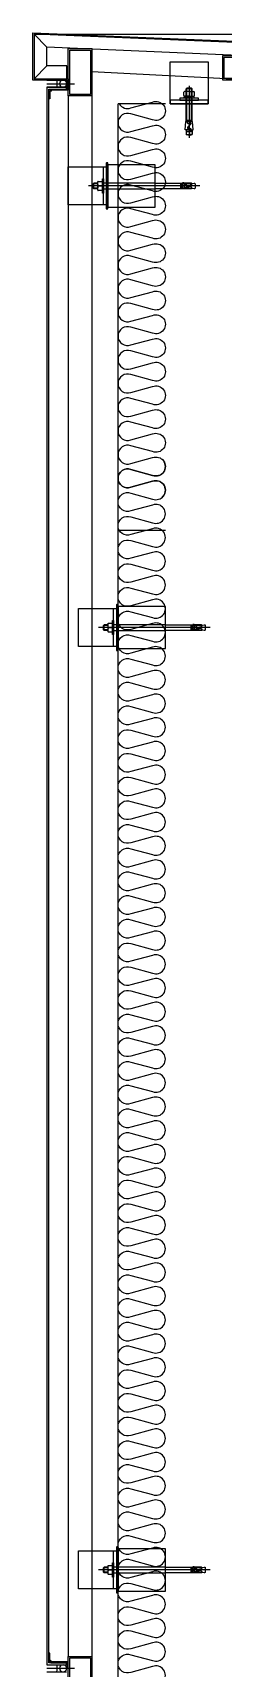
# Model space of a CAD drawing. Header units: millimetres. Extents: x -75040 to 92617, y -36837 to 48530.
# Drawn here: x 39620 to 40022, y 43700 to 47150 of the extents above; entities that cross this region are included whole.
import ezdxf

# ---------------------------------------------------------------- set-up
doc = ezdxf.new("R2010")
doc.units = ezdxf.units.MM
doc.header["$LTSCALE"] = 60
for name, color, linetype in [('0-Sheet', 7, 'Continuous'), ('A-ELE8', 8, 'Continuous'), ('A-ETC-8', 8, 'Continuous'), ('A-FIN', 6, 'Continuous'), ('A-FIN-9', 7, 'Continuous'), ('A-HAT-MATL', 8, 'Continuous')]:
    doc.layers.add(name, color=color, linetype=linetype)
doc.layers.add('NOPLOT', color=191, linetype='Continuous', plot=False)

# ---------------------------------------------------------------- blocks, each defined once
blk = doc.blocks.new('A$C632c858f')
at = {"layer": 'A-ETC-8'}
blk.add_arc((-2.8, 0), 24, 341.8248, 18.1752, dxfattribs=at)
blk.add_ellipse((34, 0), major_axis=(7.59, 0), ratio=0.987937, dxfattribs=at)
at = {"layer": 'NOPLOT'}
blk.add_line((0, 0), (58.4, 0), dxfattribs=at)
for points in [[(0, 7.5), (41, 7.5)], [(0, -7.5), (41, -7.5)]]:
    blk.add_lwpolyline(points, dxfattribs=at)
blk = doc.blocks.new('A$Cae507117')
at = {"layer": 'A-ETC-8'}
for points in [[(-50, 0), (-50, -50), (0, -50), (0, 0)], [(-46.8, -3.2), (-46.8, -46.8), (-3.2, -46.8), (-3.2, -3.2)]]:
    blk.add_lwpolyline(points, close=True, dxfattribs=at)
blk = doc.blocks.new('너트 M12')
for p, q in [((-9, 0), (9, 0)), ((-9.5, -9), (-9.5, -0.5)), ((9, -9.5), (-9, -9.5)), ((0, -8.3), (0, -1.2)), ((9.5, -0.5), (9.5, -9))]:
    blk.add_line(p, q)
for centre, start, end in [((-9, -0.5), 90, 180), ((-9, -9), 180, 270), ((9, -0.5), 0, 90), ((9, -9), 270, 0)]:
    blk.add_arc(centre, 0.5, start, end)
at = {"extrusion": (0, 0, -1)}
for centre, major_axis, ratio, start_param, end_param in [((-4.8, -0.9), (-4.75, 0.31), 0.185359, -0.024388, 3.141593), ((4.8, -0.9), (4.75, 0.31), 0.185108, 3.141593, 6.30754), ((-4.8, -8.6), (4.75, 0.31), 0.187111, 0, 3.166211), ((4.8, -8.6), (-4.75, 0.31), 0.185991, 3.117121, 6.283185)]:
    blk.add_ellipse(centre, major_axis=major_axis, ratio=ratio, start_param=start_param, end_param=end_param, dxfattribs=at)
blk = doc.blocks.new('A$C4fb6b26a')
at = {"layer": 'A-ETC-8'}
for p, q in [((-265.5, -34), (-266, -34)), ((-254.5, -35.5), (-265.5, -34)), ((-244.1, -33.8), (-259.1, -33.8)), ((-244.1, -33.8), (-241.1, -33.8)), ((-241.1, -33.8), (-241.1, -46.2)), ((-240.5, -46), (-240.5, -34)), ((-237.5, -34), (-240.5, -34)), ((-237.5, -46), (-237.5, -34)), ((-183.5, -34), (-237.5, -34)), ((-183.5, -34), (-74, -34)), ((-80, 0), (-80, -80)), ((-62.5, -34), (-54, -34)), ((-54, -46), (-54, -34)), ((-52.5, -35.5), (-54, -34)), ((-277.5, -40), (-42.5, -40)), ((-267.5, -35.5), (-267.5, -44.5)), ((-266, -46), (-265.5, -46)), ((-265.5, -46), (-254.5, -44.5)), ((-260.1, -34.8), (-260.1, -36.5)), ((-260.1, -43.5), (-260.1, -45.2)), ((-259.6, -37.3), (-257.8, -38.5)), ((-259.6, -42.7), (-257.8, -41.5)), ((-259.1, -46.2), (-244.1, -46.2)), ((-249.6, -39), (-256.2, -39)), ((-249.6, -41), (-256.2, -41)), ((-254.5, -35.5), (-240.5, -35.5)), ((-254.5, -44.5), (-240.5, -44.5)), ((-249.1, -38.5), (-249.1, -38)), ((-249.1, -42), (-249.1, -41.5)), ((-245.1, -42), (-245.1, -38)), ((-244.1, -46.2), (-241.1, -46.2)), ((-240.5, -46), (-237.5, -46)), ((-237.5, -46), (-183.5, -46)), ((-74, -46), (-183.5, -46)), ((-62.7, -44.5), (-52.5, -44.5)), ((-62.5, -35.5), (-52.5, -35.5)), ((-62.5, -46), (-54, -46)), ((-52.5, -44.5), (-54, -46)), ((-52.5, -44.5), (-52.5, -35.5))]:
    blk.add_line(p, q, dxfattribs=at)
for points in [[(-83.5, 4.5), (-83.5, -84.5), (-183.5, -84.5), (-183.5, 4.5)], [(-80, -80), (-74, -80), (-74, 0), (-80, 0)], [(-74, -25), (-74, -55), (-72, -55), (-72, -25)]]:
    blk.add_lwpolyline(points, close=True, dxfattribs=at)
blk.add_lwpolyline([(-80, 7.5), (-80, -87.5, -0.414214), (-81, -88.5), (-83.5, -88.5), (-83.5, 8.5), (-81, 8.5, -0.414214)], format="xyb", close=True, dxfattribs=at)
blk.add_lwpolyline([(-80, -80), (0, -80), (0, 0), (-80, 0)], dxfattribs=at)
for centre, radius, start, end in [((-266, -35.5), 1.5, 90, 180), ((-259.1, -34.8), 1, 90, 180), ((-266, -44.5), 1.5, 180, 270), ((-259.1, -36.5), 1, 180, 236.3099), ((-259.1, -43.5), 1, 123.6901, 180), ((-259.1, -45.2), 1, 180, 270), ((-256.2, -36), 3, 236.3099, 270), ((-256.2, -44), 3, 90, 123.6901), ((-249.6, -38.5), 0.5, 270, 0), ((-249.6, -41.5), 0.5, 0, 90), ((-247.1, -38), 2, 90, 180), ((-247.1, -42), 2, 180, 270), ((-247.1, -38), 2, 0, 90), ((-247.1, -42), 2, 270, 0)]:
    blk.add_arc(centre, radius, start, end, dxfattribs=at)
at = {"layer": 'A-ETC-8', "xscale": -1, "rotation": 90}
blk.add_blockref('너트 M12', (-72, -40), dxfattribs=at)
blk = doc.blocks.new('M12-STUD ANCHOR')
at = {"layer": 'A-ETC-8'}
for p, q in [((17.8, 33.7), (17.8, 40.7)), ((28.7, 42.2), (19.2, 42.2)), ((22.7, 48), (23.9, 49.2)), ((34.7, 48), (22.7, 48)), ((22.7, -20.8), (22.7, 48)), ((23.3, 33.7), (23.3, 40.7)), ((33.5, 49.2), (23.9, 49.2)), ((23.9, -20.8), (23.9, 49.2)), ((28.7, 54.2), (28.7, -55.8)), ((28.7, 42.2), (38.2, 42.2)), ((33.5, 49.2), (34.7, 48)), ((33.5, -20.8), (33.5, 49.2)), ((34.2, 33.7), (34.2, 40.7)), ((34.7, -20.8), (34.7, 48)), ((39.7, 33.7), (39.7, 40.7)), ((28.2, 30.2), (18, 31.2)), ((18, 28.2), (18, 31.2)), ((18, 31.2), (29.2, 31.2)), ((28.2, 27.2), (18, 28.2)), ((28.7, 32.2), (19.2, 32.2)), ((28.2, 27.2), (28.2, 30.2)), ((39.5, 28.2), (28.2, 28.2)), ((28.7, 32.2), (38.2, 32.2)), ((29.2, 29.2), (29.2, 32.2)), ((39.5, 31.2), (29.2, 32.2)), ((39.5, 28.2), (29.2, 29.2)), ((39.5, 28.2), (39.5, 31.2)), ((20.5, -38.8), (21.7, -20.8)), ((21.7, -20.8), (24.3, -20.8)), ((22.7, -18.4), (34.7, -18.4)), ((28.7, -20.8), (24.8, -20.8)), ((25.8, -32.3), (32, -26.1)), ((26.2, -32.6), (32.3, -26.5)), ((35.7, -20.8), (28.7, -20.8)), ((36.9, -38.8), (35.7, -20.8)), ((28.7, -38.8), (20.5, -38.8)), ((22.7, -38.8), (22.7, -48.4)), ((22.7, -41.2), (34.7, -41.2)), ((22.7, -42.4), (34.7, -42.4)), ((22.7, -48.4), (28.7, -48.4)), ((28.7, -50.8), (22.7, -48.4)), ((31.1, -35.9), (27.5, -35.9)), ((31.1, -36.4), (27.5, -36.4)), ((31.1, -38.8), (28.7, -38.8)), ((28.7, -50.8), (34.7, -48.4)), ((34.7, -48.4), (28.7, -48.4)), ((32.3, -38.8), (36.9, -38.8)), ((34.7, -38.8), (34.7, -48.4))]:
    blk.add_line(p, q, dxfattribs=at)
for centre, radius, start, end in [((19.2, 40.7), 1.47, 90, 180), ((21.8, 40.7), 1.47, 360, 90), ((24.7, 40.7), 1.47, 90, 180), ((32.8, 40.7), 1.47, 360, 90), ((35.7, 40.7), 1.47, 90, 180), ((38.2, 40.7), 1.47, 360, 90), ((19.2, 33.7), 1.47, 180, 270), ((21.8, 33.7), 1.47, 270, 360), ((24.7, 33.7), 1.47, 180, 270), ((32.8, 33.7), 1.47, 270, 360), ((35.7, 33.7), 1.47, 180, 270), ((38.2, 33.7), 1.47, 270, 360), ((27.7, -21.9), 3.6, 161.9622, 315), ((27.7, -21.9), 3.12, 159.0667, 315), ((27.5, -34), 2.4, 135, 270), ((27.5, -34), 1.92, 135, 270), ((31.1, -25.3), 1.68, 315, 135), ((31.1, -25.3), 1.2, 315, 135), ((31.1, -37.6), 1.68, 314.4153, 90), ((31.1, -37.6), 1.2, 270, 90)]:
    blk.add_arc(centre, radius, start, end, dxfattribs=at)
blk = doc.blocks.new('A$C7453124a')
at = {"layer": 'A-ETC-8'}
for points in [[(-40, 88.4), (40, 88.4), (40, 0), (-40, 0)], [(-40, 8), (-40, 0), (40, 0), (40, 8)], [(-20, 8), (20, 8), (20, 12), (-20, 12)]]:
    blk.add_lwpolyline(points, close=True, dxfattribs=at)
blk.add_blockref('M12-STUD ANCHOR', (-28.7, -16.2), dxfattribs=at)
blk = doc.blocks.new('A$C74a2a393')
at = {"layer": 'A-ETC-8', "elevation": 0}
for points in [[(-50, -100), (-50, 0), (0, 0), (0, -100)], [(-46.8, -96.8), (-46.8, -3.2), (-3.2, -3.2), (-3.2, -96.8)]]:
    blk.add_lwpolyline(points, close=True, dxfattribs=at)
blk = doc.blocks.new('A$C6ecdb22c')
at = {"layer": '0-Sheet'}
for p, q in [((247, -97), (247, 127.1)), ((250, 130), (250, -100)), ((208, -73), (208, -70)), ((208, -70), (220, -70)), ((220, -73), (208, -73)), ((220, -100), (220, -73)), ((250, -100), (220, -100)), ((223, -70), (223, -97)), ((223, -97), (247, -97))]:
    blk.add_line(p, q, dxfattribs=at)
at = {"layer": 'A-ETC-8'}
for p, q in [((-200, 119.2), (-227, 147)), ((220, 100.9), (-200, 119.2)), ((220, 100.9), (247, 127)), ((-227, 53), (-200, 80)), ((-158, 53), (-158, 80)), ((218.5, 50.9), (-105, 67.8)), ((220, 50.9), (220, -70))]:
    blk.add_line(p, q, dxfattribs=at)
blk.add_lwpolyline([(-158, 80), (-200, 80), (-200, 119.2)], dxfattribs=at)
blk.add_lwpolyline([(-192, 31), (-157, 31), (-157, 42), (-155, 42), (-155, 29), (-190.3, 29, -0.226541), (-194, 25.3), (-194, 10.6), (-196, 10.6), (-196, 27, 0.414214)], format="xyb", close=True, dxfattribs=at)
blk.add_lwpolyline([(200, -70), (230, -70), (230, -67), (203, -67), (203, -40), (200, -40)], close=True, dxfattribs=at)
blk.add_arc((210, -163.7), 64.5, 81.0843, 98.9157, dxfattribs=at)
blk.add_ellipse((210, -83.5), major_axis=(0, 10), ratio=0.999542, dxfattribs=at)
at = {"layer": 'A-FIN-9'}
for p, q in [((-230, 50), (-230, 150)), ((-230, 150), (250, 130)), ((247, 127), (-227, 147)), ((-227, 147), (-227, 53)), ((-158, 50), (-230, 50)), ((-227, 53), (-155, 53)), ((-158, 43), (-158, 50)), ((-155, 43), (-158, 43)), ((-155, 53), (-155, 43))]:
    blk.add_line(p, q, dxfattribs=at)
at = {"layer": 'A-ETC-8'}
for name, p in [('A$C74a2a393', (-105, 116.6)), ('A$C7453124a', (100, 0)), ('A$Cae507117', (220, 100.9))]:
    blk.add_blockref(name, p, dxfattribs=at)
at = {"layer": 'A-ETC-8', "xscale": -1, "rotation": 180}
blk.add_blockref('A$C632c858f', (-200, 42.5), dxfattribs=at)

msp = doc.modelspace()

# ---------------------------------------------------------------- linework, layer by layer
at = {"layer": 'A-ELE8'}
msp.add_line((39623, 47147, 0), (45650, 47147, 0), dxfattribs=at)
at = {"layer": 'A-ETC-8'}
for p, q in [((39695, 47017.2, 0), (39695, 43725)), ((39745, 47016.9, 0), (39745, 43725))]:
    msp.add_line(p, q, dxfattribs=at)
at = {"layer": 'A-ETC-8', "elevation": 0}
msp.add_lwpolyline([(39658, 43711.5), (39693, 43711.5), (39693, 43700.5), (39695, 43700.5), (39695, 43713.5), (39659.7, 43713.5, 0.226541), (39656, 43717.2), (39656, 43731.9), (39654, 43731.9), (39654, 43715.5, -0.414214)], format="xyb", close=True, dxfattribs=at)
at = {"layer": 'A-FIN', "elevation": 0}
msp.add_lwpolyline([(39691, 47031), (39691, 47035), (39650, 47035), (39650, 43707.5), (39691, 43707.5), (39691, 43711.5), (39654, 43711.5), (39654, 47031), (39691, 47031)], close=True, dxfattribs=at)
at = {"layer": 'A-HAT-MATL'}
for p, q in [((39800, 40900), (39800, 47000)), ((39900, 47000), (39800, 47000)), ((39900, 46100, 0), (39800, 46100, 0))]:
    msp.add_line(p, q, dxfattribs=at)
at = {"layer": 'A-HAT-MATL', "elevation": 0}
for points in [[(39802.7, 47000, 0.367763), (39827.1, 46991.3), (39872.9, 47003.7, -1.449198), (39872.9, 46966.3), (39827.1, 46978.7, 0.524856), (39800, 46960, 0.524856), (39827.1, 46941.3), (39872.9, 46953.7, -1.449198), (39872.9, 46916.3), (39827.1, 46928.7, 0.524856), (39800, 46910, 0.524856), (39827.1, 46891.3), (39872.9, 46903.7, -1.449198), (39872.9, 46866.3), (39827.1, 46878.7, 0.524856), (39800, 46860, 0.524856), (39827.1, 46841.3), (39872.9, 46853.7, -1.449198), (39872.9, 46816.3), (39827.1, 46828.7, 0.524856), (39800, 46810, 0.524856), (39827.1, 46791.3), (39872.9, 46803.7, -1.449198), (39872.9, 46766.3), (39827.1, 46778.7, 0.524856), (39800, 46760, 0.524856), (39827.1, 46741.3), (39872.9, 46753.7, -1.449198), (39872.9, 46716.3), (39827.1, 46728.7, 0.524856), (39800, 46710, 0.524856), (39827.1, 46691.3), (39872.9, 46703.7, -1.449198), (39872.9, 46666.3), (39827.1, 46678.7, 0.524856), (39800, 46660, 0.524856), (39827.1, 46641.3), (39872.9, 46653.7, -1.449198), (39872.9, 46616.3), (39827.1, 46628.7, 0.524856), (39800, 46610, 0.524856), (39827.1, 46591.3), (39872.9, 46603.7, -1.449198), (39872.9, 46566.3), (39827.1, 46578.7, 0.524856), (39800, 46560, 0.524856), (39827.1, 46541.3), (39872.9, 46553.7, -1.449198), (39872.9, 46516.3), (39827.1, 46528.7, 0.524856), (39800, 46510, 0.524856), (39827.1, 46491.3), (39872.9, 46503.7, -1.449198), (39872.9, 46466.3), (39827.1, 46478.7, 0.524856), (39800, 46460, 0.524856), (39827.1, 46441.3), (39872.9, 46453.7, -1.449198), (39872.9, 46416.3), (39827.1, 46428.7, 0.524856), (39800, 46410, 0.524856), (39827.1, 46391.3), (39872.9, 46403.7, -1.449198), (39872.9, 46366.3), (39827.1, 46378.7, 0.524856), (39800, 46360, 0.524856), (39827.1, 46341.3), (39872.9, 46353.7, -1.449198), (39872.9, 46316.3), (39827.1, 46328.7, 0.524856), (39800, 46310, 0.524856), (39827.1, 46291.3), (39872.9, 46303.7, -1.449198), (39872.9, 46266.3), (39827.1, 46278.7, 0.524856), (39800, 46260, 0.524856), (39827.1, 46241.3), (39872.9, 46253.7, -1.449198), (39872.9, 46216.3), (39827.1, 46228.7, 0.524856), (39800, 46210, 0.524856), (39827.1, 46191.3), (39872.9, 46203.7, -0.83433), (39893.2, 46170)], [(39872.9, 43666.3, 1.449198), (39872.9, 43703.7), (39827.1, 43691.3, -0.524856), (39800, 43710, -0.524856), (39827.1, 43728.7), (39872.9, 43716.3, 1.449198), (39872.9, 43753.7), (39827.1, 43741.3, -0.524856), (39800, 43760, -0.524856), (39827.1, 43778.7), (39872.9, 43766.3, 1.449198), (39872.9, 43803.7), (39827.1, 43791.3, -0.524856), (39800, 43810, -0.524856), (39827.1, 43828.7), (39872.9, 43816.3, 1.449198), (39872.9, 43853.7), (39827.1, 43841.3, -0.524856), (39800, 43860, -0.524856), (39827.1, 43878.7), (39872.9, 43866.3, 1.449198), (39872.9, 43903.7), (39827.1, 43891.3, -0.524856), (39800, 43910, -0.524856), (39827.1, 43928.7), (39872.9, 43916.3, 1.449198), (39872.9, 43953.7), (39827.1, 43941.3, -0.524856), (39800, 43960, -0.524856), (39827.1, 43978.7), (39872.9, 43966.3, 1.449198), (39872.9, 44003.7), (39827.1, 43991.3, -0.524856), (39800, 44010, -0.524856), (39827.1, 44028.7), (39872.9, 44016.3, 1.449198), (39872.9, 44053.7), (39827.1, 44041.3, -0.524856), (39800, 44060, -0.524856), (39827.1, 44078.7), (39872.9, 44066.3, 1.449198), (39872.9, 44103.7), (39827.1, 44091.3, -0.524856), (39800, 44110, -0.524856), (39827.1, 44128.7), (39872.9, 44116.3, 1.449198), (39872.9, 44153.7), (39827.1, 44141.3, -0.524856), (39800, 44160, -0.524856), (39827.1, 44178.7), (39872.9, 44166.3, 1.449198), (39872.9, 44203.7), (39827.1, 44191.3, -0.524856), (39800, 44210, -0.524856), (39827.1, 44228.7), (39872.9, 44216.3, 1.449198), (39872.9, 44253.7), (39827.1, 44241.3, -0.524856), (39800, 44260, -0.524856), (39827.1, 44278.7), (39872.9, 44266.3, 1.449198), (39872.9, 44303.7), (39827.1, 44291.3, -0.524856), (39800, 44310, -0.524856), (39827.1, 44328.7), (39872.9, 44316.3, 1.449198), (39872.9, 44353.7), (39827.1, 44341.3, -0.524856), (39800, 44360, -0.524856), (39827.1, 44378.7), (39872.9, 44366.3, 1.449198), (39872.9, 44403.7), (39827.1, 44391.3, -0.524856), (39800, 44410, -0.524856), (39827.1, 44428.7), (39872.9, 44416.3, 1.449198), (39872.9, 44453.7), (39827.1, 44441.3, -0.524856), (39800, 44460, -0.524856), (39827.1, 44478.7), (39872.9, 44466.3, 1.449198), (39872.9, 44503.7), (39827.1, 44491.3, -0.524856), (39800, 44510, -0.524856), (39827.1, 44528.7), (39872.9, 44516.3, 1.449198), (39872.9, 44553.7), (39827.1, 44541.3, -0.524856), (39800, 44560, -0.524856), (39827.1, 44578.7), (39872.9, 44566.3, 1.449198), (39872.9, 44603.7), (39827.1, 44591.3, -0.524856), (39800, 44610, -0.524856), (39827.1, 44628.7), (39872.9, 44616.3, 1.449198), (39872.9, 44653.7), (39827.1, 44641.3, -0.524856), (39800, 44660, -0.524856), (39827.1, 44678.7), (39872.9, 44666.3, 1.449198), (39872.9, 44703.7), (39827.1, 44691.3, -0.524856), (39800, 44710, -0.524856), (39827.1, 44728.7), (39872.9, 44716.3, 1.449198), (39872.9, 44753.7), (39827.1, 44741.3, -0.524856), (39800, 44760, -0.524856), (39827.1, 44778.7), (39872.9, 44766.3, 1.449198), (39872.9, 44803.7), (39827.1, 44791.3, -0.524856), (39800, 44810, -0.524856), (39827.1, 44828.7), (39872.9, 44816.3, 1.449198), (39872.9, 44853.7), (39827.1, 44841.3, -0.524856), (39800, 44860, -0.524856), (39827.1, 44878.7), (39872.9, 44866.3, 1.449198), (39872.9, 44903.7), (39827.1, 44891.3, -0.524856), (39800, 44910, -0.524856), (39827.1, 44928.7), (39872.9, 44916.3, 1.449198), (39872.9, 44953.7), (39827.1, 44941.3, -0.524856), (39800, 44960, -0.524856), (39827.1, 44978.7), (39872.9, 44966.3, 1.449198), (39872.9, 45003.7), (39827.1, 44991.3, -0.524856), (39800, 45010, -0.524856), (39827.1, 45028.7), (39872.9, 45016.3, 1.449198), (39872.9, 45053.7), (39827.1, 45041.3, -0.524856), (39800, 45060, -0.524856), (39827.1, 45078.7), (39872.9, 45066.3, 1.449198), (39872.9, 45103.7), (39827.1, 45091.3, -0.524856), (39800, 45110, -0.524856), (39827.1, 45128.7), (39872.9, 45116.3, 1.449198), (39872.9, 45153.7), (39827.1, 45141.3, -0.524856), (39800, 45160, -0.524856), (39827.1, 45178.7), (39872.9, 45166.3, 1.449198), (39872.9, 45203.7), (39827.1, 45191.3, -0.524856), (39800, 45210, -0.524856), (39827.1, 45228.7), (39872.9, 45216.3, 1.449198), (39872.9, 45253.7), (39827.1, 45241.3, -0.524856), (39800, 45260, -0.524856), (39827.1, 45278.7), (39872.9, 45266.3, 1.449198), (39872.9, 45303.7), (39827.1, 45291.3, -0.524856), (39800, 45310, -0.524856), (39827.1, 45328.7), (39872.9, 45316.3, 1.449198), (39872.9, 45353.7), (39827.1, 45341.3, -0.524856), (39800, 45360, -0.524856), (39827.1, 45378.7), (39872.9, 45366.3, 1.449198), (39872.9, 45403.7), (39827.1, 45391.3, -0.524856), (39800, 45410, -0.524856), (39827.1, 45428.7), (39872.9, 45416.3, 1.449198), (39872.9, 45453.7), (39827.1, 45441.3, -0.524856), (39800, 45460, -0.524856), (39827.1, 45478.7), (39872.9, 45466.3, 1.449198), (39872.9, 45503.7), (39827.1, 45491.3, -0.524856), (39800, 45510, -0.524856), (39827.1, 45528.7), (39872.9, 45516.3, 1.449198), (39872.9, 45553.7), (39827.1, 45541.3, -0.524856), (39800, 45560, -0.524856), (39827.1, 45578.7), (39872.9, 45566.3, 1.449198), (39872.9, 45603.7), (39827.1, 45591.3, -0.524856), (39800, 45610, -0.524856), (39827.1, 45628.7), (39872.9, 45616.3, 1.449198), (39872.9, 45653.7), (39827.1, 45641.3, -0.524856), (39800, 45660, -0.524856), (39827.1, 45678.7), (39872.9, 45666.3, 1.449198), (39872.9, 45703.7), (39827.1, 45691.3, -0.524856), (39800, 45710, -0.524856), (39827.1, 45728.7), (39872.9, 45716.3, 1.449198), (39872.9, 45753.7), (39827.1, 45741.3, -0.524856), (39800, 45760, -0.524856), (39827.1, 45778.7), (39872.9, 45766.3, 1.449198), (39872.9, 45803.7), (39827.1, 45791.3, -0.524856), (39800, 45810, -0.524856), (39827.1, 45828.7), (39872.9, 45816.3, 1.449198), (39872.9, 45853.7), (39827.1, 45841.3, -0.524856), (39800, 45860, -0.524856), (39827.1, 45878.7), (39872.9, 45866.3, 1.449198), (39872.9, 45903.7), (39827.1, 45891.3, -0.524856), (39800, 45910, -0.524856), (39827.1, 45928.7), (39872.9, 45916.3, 1.449198), (39872.9, 45953.7), (39827.1, 45941.3, -0.524856), (39800, 45960, -0.524856), (39827.1, 45978.7), (39872.9, 45966.3, 1.449198), (39872.9, 46003.7), (39827.1, 45991.3, -0.524856), (39800, 46010, -0.524856), (39827.1, 46028.7), (39872.9, 46016.3, 1.449198), (39872.9, 46053.7), (39827.1, 46041.3, -0.524856), (39800, 46060, -0.524856), (39827.1, 46078.7), (39872.9, 46066.3, 1.449198), (39872.9, 46103.7), (39827.1, 46091.3, -0.524856), (39800, 46110, -0.524856), (39827.1, 46128.7), (39872.9, 46116.3, 1.449198), (39872.9, 46153.7), (39827.1, 46141.3, -0.524856), (39800, 46160, -0.524856), (39827.1, 46178.7), (39872.9, 46166.3, 1.449198), (39872.9, 46203.7), (39827.1, 46191.3, -0.524856), (39800, 46210, -0.524856), (39827.1, 46228.7), (39872.9, 46216.3, 0.83433), (39893.2, 46250, 0.83433)]]:
    msp.add_lwpolyline(points, format="xyb", dxfattribs=at)

# ---------------------------------------------------------------- block references
at = {"layer": '0-Sheet'}
msp.add_blockref('A$C6ecdb22c', (39850, 47000, 0), dxfattribs=at)
at = {"layer": 'A-ETC-8', "xscale": -1}
for p in [(39695, 46866.8, 0), (39716.5, 45935.3), (39716.5, 43947.5, 0)]:
    msp.add_blockref('A$C4fb6b26a', p, dxfattribs=at)
at = {"layer": 'A-ETC-8', "xscale": -1, "rotation": 180}
for name, p in [('A$Cae507117', (39745, 43675, 0)), ('A$C632c858f', (39650, 43700, 0))]:
    msp.add_blockref(name, p, dxfattribs=at)

doc.saveas('drawing.dxf')
